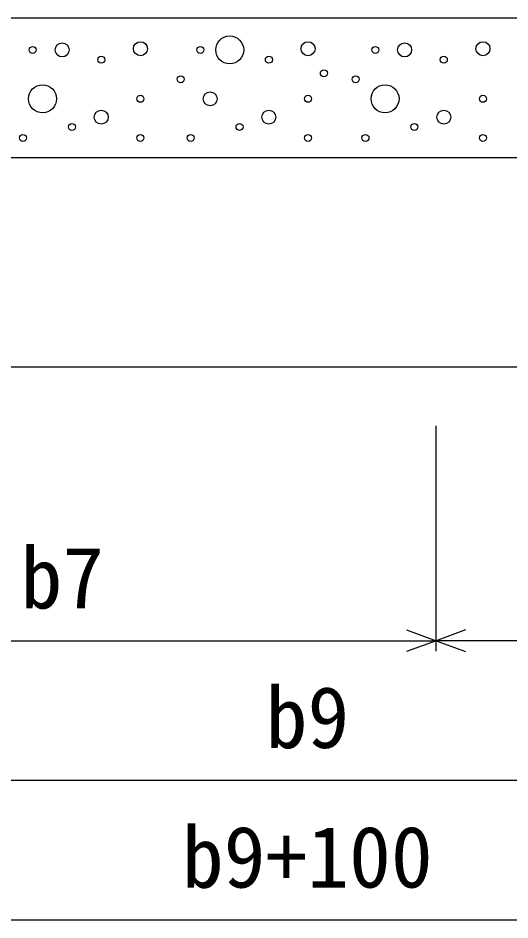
# Model space of a CAD drawing. Units: millimetres, scale not verified. Extents: x -25200 to 25200, y -8910 to 8910.
# Drawn here: x -20959 to -20607, y 148 to 794 of the extents above; entities that cross this region are included whole.
import ezdxf
from ezdxf.enums import TextEntityAlignment as Align

# ---------------------------------------------------------------- set-up
doc = ezdxf.new("R2010")
doc.units = ezdxf.units.MM
doc.header["$LTSCALE"] = 30
for name, color, linetype, lineweight in [('0-0_DIM', 7, 'Continuous', 25), ('0-2_HATCH', 6, 'Continuous', 25), ('0-5_OUTLINE', 3, 'Continuous', 25)]:
    doc.layers.add(name, color=color, linetype=linetype, lineweight=lineweight)
doc.styles.add('ＭＳ ゴシック', font='')
doc.styles.get('ＭＳ ゴシック').set_extended_font_data('MS Gothic')

msp = doc.modelspace()

# ---------------------------------------------------------------- linework, layer by layer
at = {"layer": '0-0_DIM'}
for p, q in [((-20659.68, 340.3), (-20659.68, 501.67)), ((-21194.68, 347.8), (-20659.68, 347.8)), ((-20309.68, 347.8), (-20659.68, 347.8)), ((-21194.68, 247.8), (-20309.68, 247.8)), ((-21244.68, 147.8), (-20259.68, 147.8))]:
    msp.add_line(p, q, dxfattribs=at)
for points in [[(-20680.82, 355.49), (-20659.68, 347.8), (-20680.82, 340.1)], [(-20638.53, 355.49), (-20659.68, 347.8), (-20638.53, 340.1)]]:
    msp.add_lwpolyline(points, dxfattribs=at)
at = {"layer": '0-2_HATCH'}
for centre, radius in [((-20927.4, 770.91), 5), ((-20871.33, 771.78), 5), ((-20807.4, 770.91), 10), ((-20751.33, 771.78), 5), ((-20682.18, 770.91), 5), ((-20626.1, 771.78), 5), ((-20948.43, 770.91), 2.5), ((-20828.43, 770.91), 2.5), ((-20703.21, 770.91), 2.5), ((-20899.37, 763.9), 2.5), ((-20779.37, 763.9), 2.5), ((-20654.14, 763.9), 2.5), ((-20739.99, 754.21), 2.5), ((-20842.45, 749.89), 2.5), ((-20717.23, 749.89), 2.5), ((-20941.42, 735.89), 10), ((-20696.2, 735.89), 10), ((-20871.33, 735.89), 2.5), ((-20821.42, 735.89), 5), ((-20751.33, 735.89), 2.5), ((-20626.1, 735.89), 2.5), ((-20899.37, 722.76), 5), ((-20779.37, 722.76), 5), ((-20654.14, 722.76), 5), ((-20920.39, 715.75), 2.5), ((-20800.39, 715.75), 2.5), ((-20675.17, 715.75), 2.5), ((-20955.44, 707.87), 2.5), ((-20871.33, 707.87), 2.5), ((-20835.44, 707.87), 2.5), ((-20751.33, 707.87), 2.5), ((-20710.22, 707.87), 2.5), ((-20626.1, 707.87), 2.5)]:
    msp.add_circle(centre, radius, dxfattribs=at)
at = {"layer": '0-5_OUTLINE'}
for p, q in [((-20259.68, 793.73), (-21244.68, 793.73)), ((-20259.68, 693.73), (-21244.68, 693.73)), ((-20259.68, 543.73), (-21244.68, 543.73))]:
    msp.add_line(p, q, dxfattribs=at)

# ---------------------------------------------------------------- texts
at = {"layer": '0-0_DIM', "style": 'ＭＳ ゴシック'}
for s, p in [('b7', (-20957.18, 357.8)), ('b9', (-20781.64, 257.8)), ('b9+100', (-20841.64, 157.8))]:
    msp.add_text(s, height=43.99, dxfattribs=at).set_placement(p, align=Align.BOTTOM_LEFT)

doc.saveas('drawing.dxf')
